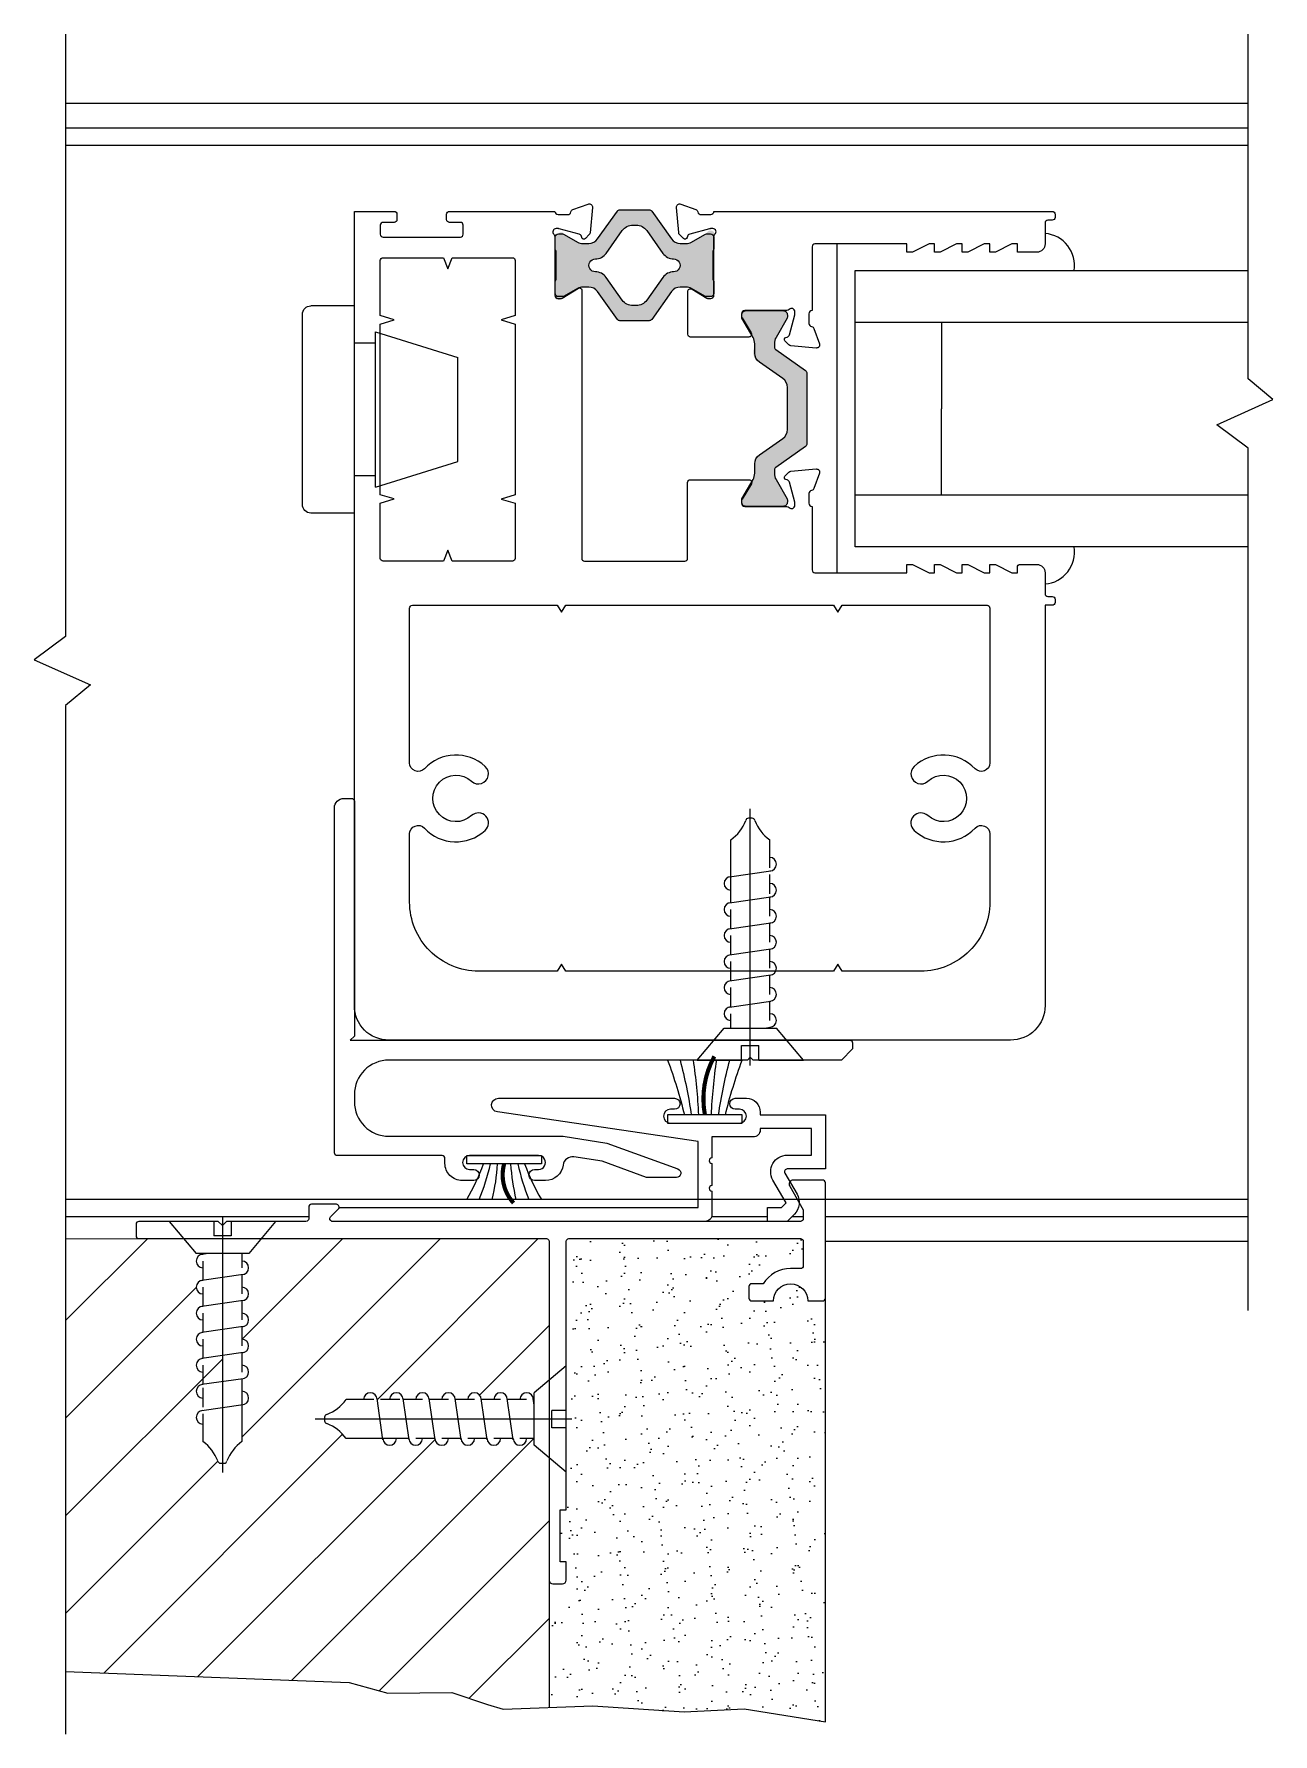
# Model space of a CAD drawing. Extents: x -7.7 to 55.8, y -21.7 to 30.1.
# Drawn here: x 11.79 to 16.27, y -21.59 to -15.44 of the extents above; entities that cross this region are included whole.
import ezdxf

# ---------------------------------------------------------------- set-up
doc = ezdxf.new("R2010")
doc.units = 0
doc.header["$LTSCALE"] = 0.25
doc.header["$MEASUREMENT"] = 0
doc.layers.get('0').update_dxf_attribs({"linetype": 'CONTINUOUS'})
for name, color, linetype in [('ALUM-RED', 1, 'CONTINUOUS'), ('FRAME', 1, 'CONTINUOUS'), ('GLASS-VINYL', 7, 'CONTINUOUS'), ('I-STRUT', 7, 'CONTINUOUS'), ('MISC', 7, 'CONTINUOUS'), ('SEAL', 7, 'CONTINUOUS'), ('SILL-PAN', 7, 'CONTINUOUS'), ('VENT', 5, 'CONTINUOUS')]:
    doc.layers.add(name, color=color, linetype=linetype)
doc.styles.get("Standard").update_dxf_attribs({"font": 'simplex.shx'})

# ---------------------------------------------------------------- blocks, each defined once
blk = doc.blocks.new('A$C1D443341')
for p, q in [((0.188, 0.75), (0.031, 0.75)), ((0.188, 0.75), (0.188, 0)), ((0, 0.719), (0, 0.031)), ((0.264, 0.656), (0.562, 0.563)), ((0.264, 0.656), (0.264, 0.094)), ((0.264, 0.615), (0.188, 0.615)), ((0.562, 0.563), (0.562, 0.187)), ((0.264, 0.094), (0.562, 0.187)), ((0.264, 0.135), (0.188, 0.135)), ((0.188, 0), (0.031, 0))]:
    blk.add_line(p, q)
for centre, start, end in [((0.031, 0.719), 90, 180), ((0.031, 0.031), 180, 270)]:
    blk.add_arc(centre, 0.031, start, end)
blk = doc.blocks.new('25065-14.6mmX10.2mm-I-STRUT')
at = {"layer": 'I-STRUT'}
h = blk.add_hatch(color=256, dxfattribs=at)
h.dxf.hatch_style = 1
h.paths.add_polyline_path([(-0.2213, 0.1958, 0.242889), (-0.2309, 0.2008), (-0.2835, 0.2008), (-0.336, 0.2008, 0.242889), (-0.3456, 0.1958), (-0.417, 0.0953, -0.242889), (-0.4491, 0.0787), (-0.4802, 0.0787), (-0.5378, 0.112, 0.131652), (-0.5437, 0.1136, 1.253406), (-0.5709, 0.1018), (-0.5709, 0.0591), (-0.5708, 0.0584, 0.217301), (-0.5669, 0.0512), (-0.5669, -0.0512), (-0.5709, -0.1018, 0.414214), (-0.5591, -0.1136, 0.629762), (-0.5378, -0.112), (-0.4802, -0.0787), (-0.4491, -0.0787, -0.242889), (-0.417, -0.0953), (-0.3456, -0.1958, 0.242889), (-0.336, -0.2008), (-0.2835, -0.2008), (-0.2309, -0.2008, 0.242889), (-0.2213, -0.1958), (-0.1499, -0.0953, -0.242889), (-0.1178, -0.0787), (-0.0867, -0.0787), (-0.0291, -0.112, 0.131652), (-0.0232, -0.1136, 1.253406), (0.0039, -0.1018), (0.0039, -0.0591), (0.0039, -0.0584, 0.217301), (0, -0.0512), (0, 0.0512), (0.0039, 0.1018, 0.414214), (-0.0079, 0.1136, 0.629762), (-0.0291, 0.112), (-0.0867, 0.0787), (-0.1178, 0.0787, -0.242889), (-0.1499, 0.0953)])
h.paths.add_polyline_path([(-0.2392, 0.1261), (-0.1807, 0.0438, 0.244669), (-0.1419, 0.0239, -1.006741), (-0.1419, -0.0234, 0.244669), (-0.1807, -0.0432), (-0.2392, -0.1255, -0.242889), (-0.2777, -0.1454), (-0.2835, -0.1454), (-0.2892, -0.1454, -0.242889), (-0.3277, -0.1255), (-0.3862, -0.0432, 0.244669), (-0.425, -0.0234, -1.006741), (-0.425, 0.0239, 0.244669), (-0.3862, 0.0438), (-0.3277, 0.1261, -0.242889), (-0.2892, 0.1459), (-0.2835, 0.1459), (-0.2777, 0.1459, -0.242889)], flags=16)
for points in [[(-0.5709, -0.0591), (-0.5709, -0.1018, 0.414214), (-0.5591, -0.1136), (-0.5437, -0.1136, 0.131652), (-0.5378, -0.112), (-0.4893, -0.084, -0.131652), (-0.4697, -0.0787), (-0.4491, -0.0787, -0.242889), (-0.417, -0.0953), (-0.3456, -0.1958, 0.242889), (-0.336, -0.2008), (-0.2835, -0.2008), (-0.2309, -0.2008, 0.242889), (-0.2213, -0.1958), (-0.1499, -0.0953, -0.242889), (-0.1178, -0.0787), (-0.0973, -0.0787, -0.131652), (-0.0776, -0.084), (-0.0291, -0.112, 0.131652), (-0.0232, -0.1136), (-0.0079, -0.1136, 0.414214), (0.0039, -0.1018), (0.0039, -0.0591, 0.236068), (0, -0.0512), (0, 0.0512, 0.236068), (0.0039, 0.0591), (0.0039, 0.1018, 0.414214), (-0.0079, 0.1136), (-0.0232, 0.1136, 0.131652), (-0.0291, 0.112), (-0.0776, 0.084, -0.131652), (-0.0973, 0.0787), (-0.1178, 0.0787, -0.242889), (-0.1499, 0.0953), (-0.2213, 0.1958, 0.242889), (-0.2309, 0.2008), (-0.2835, 0.2008), (-0.336, 0.2008, 0.242889), (-0.3456, 0.1958), (-0.417, 0.0953, -0.242889), (-0.4491, 0.0787), (-0.4697, 0.0787, -0.131652), (-0.4893, 0.084), (-0.5378, 0.112, 0.131652), (-0.5437, 0.1136), (-0.5591, 0.1136, 0.414214), (-0.5709, 0.1018), (-0.5709, 0.0591, 0.236068), (-0.5669, 0.0512), (-0.5669, -0.0512, 0.236068)], [(-0.425, -0.0234, -0.244669), (-0.3862, -0.0432), (-0.3277, -0.1255, 0.242889), (-0.2892, -0.1454), (-0.2835, -0.1454), (-0.2777, -0.1454, 0.242889), (-0.2392, -0.1255), (-0.1807, -0.0432, -0.244669), (-0.1419, -0.0234, 1.006741), (-0.1419, 0.0239, -0.244669), (-0.1807, 0.0438), (-0.2392, 0.1261, 0.242889), (-0.2777, 0.1459), (-0.2835, 0.1459), (-0.2892, 0.1459, 0.242889), (-0.3277, 0.1261), (-0.3862, 0.0438, -0.244669), (-0.425, 0.0239, 1.006741)]]:
    blk.add_lwpolyline(points, format="xyb", close=True, dxfattribs=at)
blk = doc.blocks.new('25064-18mmX6mm-I-STRUT')
at = {"layer": 'I-STRUT'}
h = blk.add_hatch(color=256, dxfattribs=at)
h.dxf.hatch_style = 1
h.paths.add_polyline_path([(-0.2205, 0.3535, 0.414214), (-0.2362, 0.3377, 0.469068), (-0.2352, 0.3257), (-0.189, 0.2457), (-0.189, 0.1993, 0.244698), (-0.1722, 0.167), (-0.0877, 0.1078, -0.244698), (-0.0709, 0.0756), (-0.0709, -0.0773, -0.244698), (-0.0877, -0.1095), (-0.1722, -0.1687, 0.384668), (-0.1922, -0.2176, -0.227519), (-0.1953, -0.2583), (-0.2352, -0.3274, 0.131652), (-0.2362, -0.3313, 0.640011), (-0.2205, -0.3552), (-0.0866, -0.3552, 0.414214), (-0.0709, -0.3394, 0.469068), (-0.0719, -0.3274), (-0.1181, -0.2474), (-0.1181, -0.2174), (-0.005, -0.1382, 0.244698), (0, -0.1285), (0, -0.1268), (0, 0.1268, 0.244698), (-0.005, 0.1365), (-0.1181, 0.2157), (-0.1181, 0.2457), (-0.0719, 0.3257, 0.131652), (-0.0709, 0.3296, 0.640011), (-0.0866, 0.3535)])
blk.add_lwpolyline([(0, -0.1299), (0, -0.1268), (0, 0.1268, 0.244698), (-0.005, 0.1365), (-0.1131, 0.2122, -0.244698), (-0.1181, 0.2218), (-0.1181, 0.233, -0.131652), (-0.1118, 0.2566), (-0.0719, 0.3257, 0.131652), (-0.0709, 0.3296), (-0.0709, 0.3377, 0.414214), (-0.0866, 0.3535), (-0.2205, 0.3535, 0.414214), (-0.2362, 0.3377), (-0.2362, 0.3296, 0.131652), (-0.2352, 0.3257), (-0.1953, 0.2566, -0.131652), (-0.189, 0.233), (-0.189, 0.1993, 0.244698), (-0.1722, 0.167), (-0.0877, 0.1078, -0.244698), (-0.0709, 0.0756), (-0.0709, -0.0773, -0.244698), (-0.0877, -0.1095), (-0.1722, -0.1687, 0.244698), (-0.189, -0.201), (-0.189, -0.2347, -0.131652), (-0.1953, -0.2583), (-0.2352, -0.3274, 0.131652), (-0.2362, -0.3313), (-0.2362, -0.3394, 0.414214), (-0.2205, -0.3552), (-0.0866, -0.3552, 0.414214), (-0.0709, -0.3394), (-0.0709, -0.3313, 0.131652), (-0.0719, -0.3274), (-0.1118, -0.2583, -0.131652), (-0.1181, -0.2347), (-0.1181, -0.2235, -0.244698), (-0.1131, -0.2139), (-0.005, -0.1382, 0.244698), (0, -0.1285)], format="xyb", dxfattribs=at)
blk = doc.blocks.new('3727-2-THERMAL-SLIDING-INTERLOCKER')
at = {"layer": 'VENT'}
blk.add_lwpolyline([(1.1809, -0.5704), (1.2355, -0.5505, 0.263725), (1.2429, -0.5418, -0.359508), (1.2543, -0.5324), (1.2892, -0.5324, -0.414214), (1.3008, -0.544), (2.5254, -0.544, 0.414214), (2.5354, -0.534), (2.5354, -0.522, 0.414214), (2.5254, -0.512), (2.5094, -0.512, -0.414214), (2.4994, -0.502), (2.4994, -0.426, 0.414214), (2.4694, -0.396), (2.3994, -0.396), (2.3994, -0.426), (2.3794, -0.426), (2.3194, -0.396), (2.2994, -0.396), (2.2994, -0.426), (2.2794, -0.426), (2.2194, -0.396), (2.1994, -0.396), (2.1994, -0.426), (2.1794, -0.426), (2.1194, -0.396), (2.0994, -0.396), (2.0994, -0.426), (2.0794, -0.426), (2.0194, -0.396), (1.9994, -0.396), (1.9994, -0.426), (1.6664, -0.426, -0.414214), (1.6564, -0.416), (1.6564, -0.1849, -0.414214), (1.6448, -0.1732), (1.6448, -0.1384, -0.359508), (1.6542, -0.127, 0.263725), (1.6629, -0.1195), (1.6828, -0.065), (1.6828, -0.0649, 0.548619), (1.6709, -0.0493), (1.5793, -0.0574, 0.176327), (1.5721, -0.0607), (1.558, -0.0748, 0.57735), (1.5615, -0.0878), (1.5658, -0.0889, -0.267949), (1.5741, -0.0972), (1.5934, -0.1694, -0.065543), (1.5938, -0.1724), (1.5938, -0.181, -0.6885), (1.5735, -0.1887, 0.213422), (1.5649, -0.1849), (1.4124, -0.1849, -0.414214), (1.4008, -0.1732), (1.4008, -0.1647, -0.137872), (1.4025, -0.1586), (1.4357, -0.1042, 0.585524), (1.4272, -0.089), (1.2164, -0.089, 0.414214), (1.2064, -0.099), (1.2064, -0.254, 0.585524), (1.2216, -0.2626), (1.2746, -0.2303, -0.137872), (1.2806, -0.2286), (1.2892, -0.2286, -0.414214), (1.3008, -0.2402), (1.3008, -0.4524, 0.213422), (1.3047, -0.4611, -0.6885), (1.2969, -0.4814), (1.2883, -0.4814, -0.065543), (1.2853, -0.481), (1.2131, -0.4616, -0.267949), (1.2049, -0.4534), (1.2037, -0.449, 0.57735), (1.1907, -0.4456), (1.1767, -0.4597, 0.176327), (1.1733, -0.4669), (1.1653, -0.5585, 0.548619), (1.1808, -0.5704)], format="xyb", close=True, dxfattribs=at)
blk = doc.blocks.new('A$C078B526A')
for p, q in [((0.1924, 0.9287), (0.1924, 0)), ((0, 0.9089), (0.0973, 0.793)), ((0.1611, 0.9089), (0, 0.9089)), ((0.1611, 0.9089), (0.1611, 0.8568)), ((0.2237, 0.9089), (0.2237, 0.8568)), ((0.3848, 0.9089), (0.2237, 0.9089)), ((0.3848, 0.9089), (0.2875, 0.793)), ((0.2237, 0.8568), (0.1611, 0.8568)), ((0.2875, 0.793), (0.0973, 0.793))]:
    blk.add_line(p, q)
at = {"linetype": 'Continuous'}
for p, q in [((0.142, 0.793), (0.1176, 0.7896)), ((0.1218, 0.793), (0.1218, 0.7899)), ((0.1218, 0.7655), (0.1218, 0.6957)), ((0.263, 0.793), (0.263, 0.7411)), ((0.2672, 0.717), (0.1176, 0.6953)), ((0.263, 0.7162), (0.263, 0.6468)), ((0.2672, 0.6227), (0.1176, 0.601)), ((0.1218, 0.6712), (0.1218, 0.6014)), ((0.263, 0.622), (0.263, 0.5525)), ((0.1218, 0.5769), (0.1218, 0.5071)), ((0.2672, 0.5284), (0.1176, 0.5067)), ((0.263, 0.5277), (0.263, 0.4582)), ((0.2672, 0.4342), (0.1176, 0.4125)), ((0.1218, 0.4827), (0.1218, 0.4128)), ((0.263, 0.4334), (0.263, 0.3639)), ((0.1218, 0.3884), (0.1218, 0.3186)), ((0.2672, 0.3399), (0.1176, 0.3182)), ((0.263, 0.3391), (0.263, 0.237)), ((0.1218, 0.3071), (0.1218, 0.237)), ((0.2672, 0.2456), (0.1176, 0.2239)), ((0.1218, 0.2128), (0.1218, 0.112)), ((0.263, 0.2448), (0.263, 0.112)), ((0.1856, 0.0339), (0.1992, 0.0339))]:
    blk.add_line(p, q, dxfattribs=at)
for centre, radius, start, end in [((0.1218, 0.7655), 0.0244, 90, 270), ((0.1218, 0.7655), 0.0244, 90, 270), ((0.263, 0.7411), 0.0244, 270, 90), ((0.1218, 0.6712), 0.0244, 90, 270), ((0.1218, 0.6712), 0.0244, 90, 270), ((0.263, 0.6468), 0.0244, 270, 90), ((0.1218, 0.5769), 0.0244, 90, 270), ((0.263, 0.5525), 0.0244, 270, 90), ((0.1218, 0.4827), 0.0244, 90, 270), ((0.1218, 0.4827), 0.0244, 90, 270), ((0.263, 0.4582), 0.0244, 270, 90), ((0.1218, 0.3884), 0.0244, 90, 270), ((0.263, 0.3639), 0.0244, 270, 90), ((0.1218, 0.2941), 0.0244, 90, 270), ((0.263, 0.2697), 0.0244, 270, 90), ((0.1218, 0.1998), 0.0244, 90, 270), ((0.0337, -0.0118), 0.152, 20.70508, 54.56379), ((0.3511, -0.0118), 0.152, 125.43621, 159.29492), ((0.1856, 0.0439), 0.00998, 191.76514, 270), ((0.1992, 0.0439), 0.00998, 270, 348.23486)]:
    blk.add_arc(centre, radius, start, end, dxfattribs=at)
blk = doc.blocks.new('A$C3DB10A03')
for p, q in [((0.9089, 0.3848), (0.793, 0.2875)), ((0.9089, 0.2237), (0.9089, 0.3848)), ((0.793, 0.0973), (0.793, 0.2875)), ((0.9287, 0.1924), (0, 0.1924)), ((0.8568, 0.1611), (0.8568, 0.2237)), ((0.9089, 0.2237), (0.8568, 0.2237)), ((0.9089, 0.1611), (0.8568, 0.1611)), ((0.9089, 0), (0.9089, 0.1611)), ((0.9089, 0), (0.793, 0.0973))]:
    blk.add_line(p, q)
at = {"linetype": 'Continuous'}
for p, q in [((0.2128, 0.263), (0.112, 0.263)), ((0.2456, 0.1176), (0.2239, 0.2672)), ((0.3071, 0.263), (0.237, 0.263)), ((0.3399, 0.1176), (0.3182, 0.2672)), ((0.3884, 0.263), (0.3186, 0.263)), ((0.4342, 0.1176), (0.4125, 0.2672)), ((0.4827, 0.263), (0.4128, 0.263)), ((0.5284, 0.1176), (0.5067, 0.2672)), ((0.5769, 0.263), (0.5071, 0.263)), ((0.6227, 0.1176), (0.601, 0.2672)), ((0.6712, 0.263), (0.6014, 0.263)), ((0.717, 0.1176), (0.6953, 0.2672)), ((0.7655, 0.263), (0.6957, 0.263)), ((0.793, 0.2428), (0.7896, 0.2672)), ((0.793, 0.263), (0.7899, 0.263)), ((0.0339, 0.1992), (0.0339, 0.1856)), ((0.2448, 0.1218), (0.112, 0.1218)), ((0.3391, 0.1218), (0.237, 0.1218)), ((0.4334, 0.1218), (0.3639, 0.1218)), ((0.5277, 0.1218), (0.4582, 0.1218)), ((0.622, 0.1218), (0.5525, 0.1218)), ((0.7162, 0.1218), (0.6468, 0.1218)), ((0.793, 0.1218), (0.7411, 0.1218))]:
    blk.add_line(p, q, dxfattribs=at)
for centre, radius, start, end in [((-0.0118, 0.3511), 0.152, 290.70508, 324.56379), ((0.1998, 0.263), 0.0244, 0, 180), ((0.2941, 0.263), 0.0244, 0, 180), ((0.3884, 0.263), 0.0244, 0, 180), ((0.4827, 0.263), 0.0244, 0, 180), ((0.4827, 0.263), 0.0244, 0, 180), ((0.5769, 0.263), 0.0244, 0, 180), ((0.6712, 0.263), 0.0244, 0, 180), ((0.6712, 0.263), 0.0244, 0, 180), ((0.7655, 0.263), 0.0244, 0, 180), ((0.7655, 0.263), 0.0244, 0, 180), ((0.0439, 0.1992), 0.00998, 101.76514, 180), ((0.0439, 0.1856), 0.00998, 180, 258.23486), ((-0.0118, 0.0337), 0.152, 35.43621, 69.29492), ((0.2697, 0.1218), 0.0244, 180, 0), ((0.3639, 0.1218), 0.0244, 180, 0), ((0.4582, 0.1218), 0.0244, 180, 0), ((0.5525, 0.1218), 0.0244, 180, 0), ((0.6468, 0.1218), 0.0244, 180, 0), ((0.7411, 0.1218), 0.0244, 180, 0)]:
    blk.add_arc(centre, radius, start, end, dxfattribs=at)
blk = doc.blocks.new('A$C02B45EA9')
for p, q in [((0.1924, 0.9287), (0.1924, 0)), ((0, 0.9089), (0.0973, 0.793)), ((0.1611, 0.9089), (0, 0.9089)), ((0.1611, 0.9089), (0.1611, 0.8568)), ((0.2237, 0.9089), (0.2237, 0.8568)), ((0.3848, 0.9089), (0.2237, 0.9089)), ((0.3848, 0.9089), (0.2875, 0.793)), ((0.2237, 0.8568), (0.1611, 0.8568)), ((0.2875, 0.793), (0.0973, 0.793))]:
    blk.add_line(p, q)
at = {"linetype": 'Continuous'}
for p, q in [((0.142, 0.793), (0.1176, 0.7896)), ((0.1218, 0.793), (0.1218, 0.7899)), ((0.1218, 0.7655), (0.1218, 0.6957)), ((0.263, 0.793), (0.263, 0.7411)), ((0.2672, 0.717), (0.1176, 0.6953)), ((0.263, 0.7162), (0.263, 0.6468)), ((0.2672, 0.6227), (0.1176, 0.601)), ((0.1218, 0.6712), (0.1218, 0.6014)), ((0.263, 0.622), (0.263, 0.5525)), ((0.1218, 0.5769), (0.1218, 0.5071)), ((0.2672, 0.5284), (0.1176, 0.5067)), ((0.263, 0.5277), (0.263, 0.4582)), ((0.2672, 0.4342), (0.1176, 0.4125)), ((0.1218, 0.4827), (0.1218, 0.4128)), ((0.263, 0.4334), (0.263, 0.3639)), ((0.1218, 0.3884), (0.1218, 0.3186)), ((0.2672, 0.3399), (0.1176, 0.3182)), ((0.263, 0.3391), (0.263, 0.237)), ((0.1218, 0.3071), (0.1218, 0.237)), ((0.2672, 0.2456), (0.1176, 0.2239)), ((0.1218, 0.2128), (0.1218, 0.112)), ((0.263, 0.2448), (0.263, 0.112)), ((0.1856, 0.0339), (0.1992, 0.0339))]:
    blk.add_line(p, q, dxfattribs=at)
for centre, radius, start, end in [((0.1218, 0.7655), 0.0244, 90, 270), ((0.1218, 0.7655), 0.0244, 90, 270), ((0.263, 0.7411), 0.0244, 270, 90), ((0.1218, 0.6712), 0.0244, 90, 270), ((0.1218, 0.6712), 0.0244, 90, 270), ((0.263, 0.6468), 0.0244, 270, 90), ((0.1218, 0.5769), 0.0244, 90, 270), ((0.263, 0.5525), 0.0244, 270, 90), ((0.1218, 0.4827), 0.0244, 90, 270), ((0.1218, 0.4827), 0.0244, 90, 270), ((0.263, 0.4582), 0.0244, 270, 90), ((0.1218, 0.3884), 0.0244, 90, 270), ((0.263, 0.3639), 0.0244, 270, 90), ((0.1218, 0.2941), 0.0244, 90, 270), ((0.263, 0.2697), 0.0244, 270, 90), ((0.1218, 0.1998), 0.0244, 90, 270), ((0.0337, -0.0118), 0.152, 20.70508, 54.56379), ((0.3511, -0.0118), 0.152, 125.43621, 159.29492), ((0.1856, 0.0439), 0.00998, 191.76514, 270), ((0.1992, 0.0439), 0.00998, 270, 348.23486)]:
    blk.add_arc(centre, radius, start, end, dxfattribs=at)
blk = doc.blocks.new('A$C65D31368')
at = {"layer": 'MISC', "extrusion": (0, 0, -1), "xscale": 0.25, "yscale": 0.25, "zscale": -0.25}
blk.add_blockref('A$C02B45EA9', (-0.0962, 0), dxfattribs=at)
blk = doc.blocks.new('*U208')
for centre, radius, start, end in [((-0.3873, 1.7871), 1.763, 283.69011, 290.4335), ((-0.2499, 1.9234), 1.8948, 278.49437, 284.61604), ((-0.0485, 1.8591), 1.8372, 272.44857, 278.66335), ((-0.0485, -1.8591), 1.8372, 81.33665, 87.55143), ((-0.2499, -1.9234), 1.8948, 75.38396, 81.50563), ((-0.3873, -1.7871), 1.763, 69.5665, 76.30989)]:
    blk.add_arc(centre, radius, start, end)
at = {"layer": 'SEAL'}
blk.add_lwpolyline([(0, -0.135), (0, 0.135), (0.03, 0.135), (0.03, -0.135)], close=True, dxfattribs=at)
at = {"layer": 'SEAL', "const_width": 0.015}
blk.add_lwpolyline([(0.03, 0, 0.174097), (0.2414, 0.0342)], format="xyb", dxfattribs=at)
at = {"flags": 9}
for tag, p in [('MANUFACTURER_PART_#', (0, -0.1988)), ('FLEETWOOD_PART_#', (-0.0006, -0.2487))]:
    blk.add_attdef(tag, p, '', height=0.0312, dxfattribs=at)
blk = doc.blocks.new('*U209')
for centre, radius, start, end in [((-0.2595, 0.8517), 0.8297, 290.41853, 300.24985), ((-0.1579, 0.8693), 0.8411, 282.90985, 292.09918), ((-0.0215, 0.8047), 0.7829, 273.77264, 283.29478), ((-0.0215, -0.8047), 0.7829, 76.70522, 86.22736), ((-0.1579, -0.8693), 0.8411, 67.90082, 77.09015), ((-0.2595, -0.8517), 0.8297, 59.75015, 69.58147)]:
    blk.add_arc(centre, radius, start, end)
at = {"layer": 'SEAL'}
blk.add_lwpolyline([(0, -0.135), (0, 0.135), (0.03, 0.135), (0.03, -0.135)], close=True, dxfattribs=at)
at = {"layer": 'SEAL', "const_width": 0.015}
blk.add_lwpolyline([(0.03, 0, 0.255831), (0.1716, 0.0342)], format="xyb", dxfattribs=at)
at = {"flags": 9}
for tag, p in [('MANUFACTURER_PART_#', (0, -0.1988)), ('FLEETWOOD_PART_#', (-0.0006, -0.2487))]:
    blk.add_attdef(tag, p, '', height=0.0312, dxfattribs=at)

msp = doc.modelspace()

# ---------------------------------------------------------------- hatches: boundary and pattern name
h = msp.add_hatch(color=7)
h.dxf.hatch_style = 1
h.paths.add_polyline_path([(14.24343, -16.22704, 0.236068), (14.24736, -16.21916), (14.24736, -16.17645, 0.4142151), (14.23555, -16.16464), (14.22021, -16.16464, 0.1316525), (14.21431, -16.16622), (14.16583, -16.1942, -0.1316525), (14.14615, -16.19948), (14.1256, -16.19948, -0.2428891), (14.09351, -16.18291), (14.0221, -16.0824, 0.2428891), (14.01248, -16.07743), (13.95996, -16.07743), (13.90744, -16.07743, 0.2428891), (13.89782, -16.0824), (13.82641, -16.18291, -0.2428891), (13.79432, -16.19948), (13.77377, -16.19948, -0.1316525), (13.75409, -16.1942), (13.70561, -16.16622, 0.1316525), (13.69971, -16.16464), (13.68437, -16.16464, 0.4142136), (13.67256, -16.17645), (13.67256, -16.21913, 0.2368121), (13.6765, -16.22704), (13.6765, -16.3294, 0.236068), (13.67256, -16.33727), (13.67256, -16.37984, 0.4180241), (13.68437, -16.3918), (13.69971, -16.3918, 0.1316525), (13.70561, -16.39022), (13.75409, -16.36223, -0.1316525), (13.77377, -16.35696), (13.79432, -16.35696, -0.2428891), (13.82641, -16.37353), (13.89782, -16.47403, 0.2428891), (13.90744, -16.47901), (13.95996, -16.47901), (14.01248, -16.47901, 0.2428891), (14.0221, -16.47403), (14.09351, -16.37353, -0.2428891), (14.1256, -16.35696), (14.14615, -16.35696, -0.1316525), (14.16583, -16.36223), (14.21431, -16.39022, 0.1316525), (14.22021, -16.3918), (14.23555, -16.3918, 0.4142136), (14.24736, -16.37999), (14.24736, -16.33727, 0.2360683), (14.24343, -16.3294)])
h.paths.add_polyline_path([(14.10153, -16.30157, 0.2446686), (14.0627, -16.32145), (14.00424, -16.40374, -0.2428891), (13.96573, -16.42362), (13.95996, -16.42362), (13.95419, -16.42362, -0.2428891), (13.91568, -16.40374), (13.85722, -16.32145, 0.2446686), (13.81839, -16.30157, -1.0067414), (13.81839, -16.25433, 0.2446686), (13.85722, -16.23445), (13.91568, -16.15216, -0.2428891), (13.95419, -16.13228), (13.95996, -16.13228), (13.96573, -16.13228, -0.2428891), (14.00424, -16.15216), (14.0627, -16.23445, 0.2446686), (14.10153, -16.25433, -1.0067414)], flags=16)
h = msp.add_hatch(color=7)
h.dxf.hatch_style = 1
h.paths.add_polyline_path([(14.58416, -16.67072, 0.2446984), (14.57912, -16.66105), (14.47109, -16.5854, -0.2446984), (14.46605, -16.57573), (14.46605, -16.56455, -0.1316525), (14.47238, -16.54093), (14.51224, -16.47189, 0.1316525), (14.51329, -16.46795), (14.51329, -16.45983, 0.4142136), (14.49755, -16.44408), (14.36369, -16.44408, 0.4142136), (14.34794, -16.45983), (14.34794, -16.46795, 0.1316525), (14.34899, -16.47189), (14.38885, -16.54093, -0.1316525), (14.39518, -16.56455), (14.39518, -16.59827, 0.2446984), (14.41197, -16.63052), (14.49651, -16.68971, -0.2446984), (14.51329, -16.72196), (14.51329, -16.87486, -0.2446984), (14.49651, -16.90711), (14.41197, -16.9663, 0.2446984), (14.39518, -16.99855), (14.39518, -17.03227, -0.1316525), (14.38885, -17.05589), (14.34899, -17.12493, 0.1316525), (14.34794, -17.12887), (14.34794, -17.13699, 0.4142136), (14.36369, -17.15274), (14.49755, -17.15274, 0.4142136), (14.51329, -17.13699), (14.51329, -17.12887, 0.1316525), (14.51224, -17.12493), (14.47238, -17.05589, -0.1316525), (14.46605, -17.03227), (14.46605, -17.02109, -0.2446984), (14.47109, -17.01142), (14.57912, -16.93577, 0.2446984), (14.58416, -16.9261), (14.58416, -16.92439)])
h = msp.add_hatch()
h.set_pattern_fill('ANSI31', color=256, scale=2, style=0)
h.set_pattern_definition([(45, (-127.49731, -194.49796), (-0.1767767, 0.1767767), [])])
edge = h.paths.add_edge_path()
edge.add_line((13.48473, -21.50523), (13.65086, -21.49886))
edge.add_line((13.65086, -21.49886), (13.65086, -20.59469))
edge.add_line((13.65086, -20.59469), (13.59712, -20.5496))
edge.add_line((13.59712, -20.5496), (13.59712, -20.52505))
edge.add_line((13.59712, -20.52505), (13.56958, -20.52505))
edge.add_arc((13.54514, -20.52505), 0.02444, -170.015077, 0, ccw=False)
edge.add_line((13.52106, -20.52929), (13.52045, -20.52505))
edge.add_line((13.52045, -20.52505), (13.4753, -20.52505))
edge.add_arc((13.45086, -20.52505), 0.02444, -170.015077, 0, ccw=False)
edge.add_line((13.42678, -20.52929), (13.42617, -20.52505))
edge.add_line((13.42617, -20.52505), (13.38102, -20.52505))
edge.add_arc((13.35658, -20.52505), 0.02444, -170.015077, 0, ccw=False)
edge.add_line((13.33251, -20.52929), (13.33189, -20.52505))
edge.add_line((13.33189, -20.52505), (13.28674, -20.52505))
edge.add_arc((13.2623, -20.52505), 0.02444, -170.015077, 0, ccw=False)
edge.add_line((13.23823, -20.52929), (13.23761, -20.52505))
edge.add_line((13.23761, -20.52505), (13.19246, -20.52505))
edge.add_arc((13.16802, -20.52505), 0.02444, -180, 0, ccw=False)
edge.add_line((13.14358, -20.52505), (13.09818, -20.52505))
edge.add_arc((13.07374, -20.52505), 0.02444, -170.015077, 0, ccw=False)
edge.add_line((13.04967, -20.52929), (13.04905, -20.52505))
edge.add_line((13.04905, -20.52505), (13.04106, -20.52505))
edge.add_line((13.04106, -20.52505), (12.91606, -20.52505))
edge.add_arc((12.79223, -20.61317), 0.15198, 35.436208, 69.294922)
edge.add_arc((12.848, -20.46124), 0.00998, 180, 258.234857, ccw=False)
edge.add_line((12.83802, -20.46124), (12.83802, -20.44067))
edge.add_arc((12.79223, -20.29575), 0.15198, 287.535643, 324.563792)
edge.add_line((12.91606, -20.38386), (12.97946, -20.38386))
edge.add_arc((13.0039, -20.38386), 0.02444, 9.984923, 180, ccw=False)
edge.add_line((13.02798, -20.37963), (13.03882, -20.45446))
edge.add_line((13.03882, -20.45446), (13.22738, -20.45446))
edge.add_line((13.22738, -20.45446), (13.21715, -20.38386))
edge.add_line((13.21715, -20.38386), (13.2623, -20.38386))
edge.add_arc((13.28674, -20.38386), 0.02444, 9.984923, 180, ccw=False)
edge.add_line((13.31081, -20.37963), (13.31143, -20.38386))
edge.add_line((13.31143, -20.38386), (13.35658, -20.38386))
edge.add_arc((13.38102, -20.38386), 0.02444, 9.984923, 180, ccw=False)
edge.add_line((13.40509, -20.37963), (13.40571, -20.38386))
edge.add_line((13.40571, -20.38386), (13.45086, -20.38386))
edge.add_arc((13.4753, -20.38386), 0.02444, 9.984923, 180, ccw=False)
edge.add_line((13.49937, -20.37963), (13.49999, -20.38386))
edge.add_line((13.49999, -20.38386), (13.54514, -20.38386))
edge.add_arc((13.56958, -20.38386), 0.02444, 9.984923, 180, ccw=False)
edge.add_line((13.59365, -20.37963), (13.59425, -20.38386))
edge.add_line((13.59425, -20.38386), (13.59712, -20.38386))
edge.add_line((13.59712, -20.38386), (13.59712, -20.35932))
edge.add_line((13.59712, -20.35932), (13.65086, -20.31423))
edge.add_line((13.65086, -20.31423), (13.65086, -19.81128))
edge.add_arc((13.64086, -19.81128), 0.01, 0, 90.033398)
edge.add_line((13.64086, -19.80128), (12.60857, -19.80158))
edge.add_line((12.60857, -19.80158), (12.56359, -19.85519))
edge.add_line((12.56359, -19.85519), (12.53904, -19.85519))
edge.add_line((12.53904, -19.85519), (12.53904, -19.88273))
edge.add_arc((12.53904, -19.90718), 0.02444, -80.015077, 90, ccw=False)
edge.add_line((12.54328, -19.93125), (12.53904, -19.93186))
edge.add_line((12.53904, -19.93186), (12.53904, -19.97701))
edge.add_arc((12.53904, -20.00146), 0.02444, -80.015077, 90, ccw=False)
edge.add_line((12.54328, -20.02553), (12.53904, -20.02614))
edge.add_line((12.53904, -20.02614), (12.53904, -20.07129))
edge.add_arc((12.53904, -20.09573), 0.02444, -80.015077, 90, ccw=False)
edge.add_line((12.54328, -20.11981), (12.53904, -20.12042))
edge.add_line((12.53904, -20.12042), (12.53904, -20.16557))
edge.add_arc((12.53904, -20.19001), 0.02444, -80.015077, 90, ccw=False)
edge.add_line((12.54328, -20.21409), (12.53904, -20.2147))
edge.add_line((12.53904, -20.2147), (12.53904, -20.25985))
edge.add_arc((12.53904, -20.28429), 0.02444, -90, 90, ccw=False)
edge.add_line((12.53904, -20.30874), (12.53904, -20.35413))
edge.add_arc((12.53904, -20.37857), 0.02444, -80.015077, 90, ccw=False)
edge.add_line((12.54328, -20.40265), (12.53904, -20.40326))
edge.add_line((12.53904, -20.40326), (12.53904, -20.41125))
edge.add_line((12.53904, -20.41125), (12.53904, -20.53625))
edge.add_arc((12.62716, -20.66008), 0.15198, 125.436208, 159.294922)
edge.add_arc((12.47523, -20.60431), 0.00998, 270, 348.234857, ccw=False)
edge.add_line((12.47523, -20.61429), (12.45465, -20.61429))
edge.add_arc((12.30973, -20.66008), 0.15198, 17.535643, 54.563792)
edge.add_line((12.39785, -20.53625), (12.39785, -20.47285))
edge.add_arc((12.39785, -20.44841), 0.02444, 99.984923, 270, ccw=False)
edge.add_line((12.39362, -20.42434), (12.46845, -20.41349))
edge.add_line((12.46845, -20.41349), (12.46845, -20.22493))
edge.add_line((12.46845, -20.22493), (12.39785, -20.23516))
edge.add_line((12.39785, -20.23516), (12.39785, -20.19001))
edge.add_arc((12.39785, -20.16557), 0.02444, 99.984923, 270, ccw=False)
edge.add_line((12.39362, -20.1415), (12.39785, -20.14088))
edge.add_line((12.39785, -20.14088), (12.39785, -20.09573))
edge.add_arc((12.39785, -20.07129), 0.02444, 99.984923, 270, ccw=False)
edge.add_line((12.39362, -20.04722), (12.39785, -20.04661))
edge.add_line((12.39785, -20.04661), (12.39785, -20.00146))
edge.add_arc((12.39785, -19.97701), 0.02444, 99.984923, 270, ccw=False)
edge.add_line((12.39362, -19.95294), (12.39785, -19.95233))
edge.add_line((12.39785, -19.95233), (12.39785, -19.90718))
edge.add_arc((12.39785, -19.88273), 0.02444, 99.984923, 270, ccw=False)
edge.add_line((12.39362, -19.85866), (12.39785, -19.85806))
edge.add_line((12.39785, -19.85806), (12.39785, -19.85519))
edge.add_line((12.39785, -19.85519), (12.37331, -19.85519))
edge.add_line((12.37331, -19.85519), (12.32839, -19.80166))
edge.add_line((12.32839, -19.80166), (11.90076, -19.80179))
edge.add_line((11.90076, -19.80179), (11.90076, -21.36855))
edge.add_line((11.90076, -21.36855), (12.92757, -21.40792))
edge.add_line((12.92757, -21.40792), (13.06739, -21.44643))
edge.add_line((13.06739, -21.44643), (13.2984, -21.44405))
edge.add_line((13.2984, -21.44405), (13.42824, -21.4877))
edge.add_line((13.42824, -21.4877), (13.48473, -21.50523))
h = msp.add_hatch()
h.set_pattern_fill('AR-SAND', color=256, scale=0.0625, angle=90, style=0)
h.set_pattern_definition([(127.5, (-127.49731, -194.49796), (-0.120426486, -0.003937085), [0, -0.095, 0, -0.10625, 0, -0.1015625]), (97.5, (-127.49731, -194.49796), (-0.17638413, 0.11061104), [0, -0.05125, 0, -0.085625, 0, -0.0328125]), (57.5, (-127.49731, -194.57483), (-0.00035369, 0.194633866), [0, -0.03125, 0, -0.1125, 0, -0.146875]), (47.5, (-127.49731, -194.57483), (-0.05485472, 0.18788291), [0, -0.015625, 0, -0.07375, 0, -0.084375])])
edge = h.paths.add_edge_path()
edge.add_line((13.65086, -21.49886), (13.8094, -21.49279))
edge.add_line((13.8094, -21.49279), (14.13924, -21.5141))
edge.add_line((14.13924, -21.5141), (14.35652, -21.50357))
edge.add_line((14.35652, -21.50357), (14.65076, -21.55081))
edge.add_line((14.65076, -21.55081), (14.65076, -20.0168))
edge.add_arc((14.64076, -20.0168), 0.01, -90, 0, ccw=False)
edge.add_line((14.64076, -20.0268), (14.58676, -20.0268))
edge.add_arc((14.52476, -20.0268), 0.062, 0, 180)
edge.add_line((14.46276, -20.0268), (14.38386, -20.0268))
edge.add_arc((14.38386, -20.0168), 0.01, 180, 270, ccw=False)
edge.add_line((14.37386, -20.0168), (14.37386, -19.9748))
edge.add_arc((14.38386, -19.9748), 0.01, 90, 180, ccw=False)
edge.add_line((14.38386, -19.9648), (14.42554, -19.9648))
edge.add_arc((14.52476, -20.0268), 0.117, 90, 148.00032, ccw=False)
edge.add_line((14.52476, -19.9098), (14.56077, -19.9098))
edge.add_arc((14.56077, -19.8998), 0.01, 270, 360)
edge.add_line((14.57077, -19.8998), (14.57077, -19.81128))
edge.add_arc((14.56077, -19.81128), 0.01, 0, 90)
edge.add_line((14.56077, -19.80128), (13.72285, -19.80128))
edge.add_arc((13.72285, -19.81128), 0.01, 90, 180)
edge.add_line((13.71286, -19.81128), (13.71286, -20.26221))
edge.add_line((13.71286, -20.26221), (13.71302, -20.26207))
edge.add_line((13.71302, -20.26207), (13.71302, -20.42317))
edge.add_line((13.71302, -20.42317), (13.71299, -20.48575))
edge.add_line((13.71299, -20.48575), (13.71302, -20.48575))
edge.add_line((13.71302, -20.48575), (13.71302, -20.64685))
edge.add_line((13.71302, -20.64685), (13.71286, -20.78318))
edge.add_line((13.71286, -20.78318), (13.69086, -20.78318))
edge.add_line((13.69086, -20.78318), (13.69086, -20.97117))
edge.add_line((13.69086, -20.97117), (13.71286, -20.97117))
edge.add_line((13.71286, -20.97117), (13.71286, -21.03783))
edge.add_arc((13.69952, -21.03783), 0.01333, -90, 0, ccw=False)
edge.add_line((13.69952, -21.05116), (13.65086, -21.05116))
edge.add_line((13.65086, -21.05116), (13.65086, -21.49886))

# ---------------------------------------------------------------- linework, layer by layer
at = {"color": 7}
for p, q in [((16.18125, -16.48502), (14.75848, -16.48502)), ((15.07098, -16.48502), (15.07098, -16.79752)), ((15.07098, -17.11002), (15.07098, -16.79752)), ((16.18125, -17.11002), (14.75848, -17.11002))]:
    msp.add_line(p, q, dxfattribs=at)
for p, q in [((11.90076, -19.80179), (13.64086, -19.80128)), ((13.65086, -19.81128), (13.65086, -21.49886)), ((14.65076, -21.55081), (14.65076, -19.80179))]:
    msp.add_line(p, q)
msp.add_lwpolyline([(16.18125, -17.29752), (14.75848, -17.29752), (14.75848, -16.79752), (14.75848, -16.29752), (16.18125, -16.29752)], dxfattribs=at)
at = {"color": 1}
msp.add_lwpolyline([(12.93098, -19.08304), (14.73898, -19.08304, -0.4142136), (14.74898, -19.09304), (14.74898, -19.11504), (14.70898, -19.15504), (14.38898, -19.15504), (14.37898, -19.14504), (14.36898, -19.15504), (13.07098, -19.15504, 0.4142136), (12.94598, -19.28004), (12.94598, -19.30604, 0.4142136), (13.07098, -19.43104), (13.70198, -19.43104), (13.85995, -19.45543), (14.11706, -19.549, -0.8390996), (14.11159, -19.58004), (14.00351, -19.58004), (13.84298, -19.52161), (13.74054, -19.50559, 0.4243533), (13.70154, -19.53509, -0.3805082), (13.63813, -19.59104), (13.59798, -19.59104, -0.9999936), (13.59798, -19.55104), (13.61298, -19.55104, 1.0000034), (13.61298, -19.50104), (13.36298, -19.50104, 0.9999959), (13.36298, -19.55104), (13.37798, -19.55104, -1), (13.37798, -19.59104), (13.33598, -19.59104, -0.4142136), (13.27398, -19.52904), (13.27398, -19.51104, 0.4142136), (13.26398, -19.50104), (12.88398, -19.50104, -0.4142136), (12.87398, -19.49104), (12.87398, -18.24204, -0.4142136), (12.90798, -18.20804), (12.93598, -18.20804, -0.4142136), (12.94598, -18.21804), (12.94598, -18.48182), (12.94598, -19.06804)], format="xyb", close=True, dxfattribs=at)
msp.add_lwpolyline([(11.90076, -21.36855), (12.92757, -21.40792), (13.06739, -21.44643), (13.2984, -21.44405), (13.42824, -21.4877), (13.48473, -21.50523), (13.8094, -21.49279), (14.13924, -21.5141), (14.35652, -21.50357), (14.65076, -21.55081)])
for centre, start, end in [((15.43662, -16.27888), 350.758958, 85.377335), ((15.43662, -17.31616), 274.622665, 9.241042)]:
    msp.add_arc(centre, 0.11608, start, end)
at = {"layer": 'ALUM-RED'}
msp.add_lwpolyline([(14.57077, -19.81128), (14.57077, -19.8998, -0.4142136), (14.56077, -19.9098), (14.52476, -19.9098, 0.2586191), (14.42554, -19.9648), (14.38386, -19.9648, 0.4142136), (14.37386, -19.9748), (14.37386, -20.0168, 0.4142136), (14.38386, -20.0268), (14.46276, -20.0268, -1), (14.58676, -20.0268), (14.64076, -20.0268, 0.4142136), (14.65076, -20.0168), (14.65076, -19.5993, 0.414214), (14.64076, -19.5893), (14.53477, -19.5893, 0.57735), (14.52178, -19.6118), (14.57077, -19.69665), (14.57077, -19.72929, -0.4142136), (14.56077, -19.73929), (12.86708, -19.73929, -0.6681786), (12.86001, -19.72222), (12.88787, -19.69436, 0.6681786), (12.8808, -19.67729), (12.79095, -19.67729, 0.4142136), (12.78095, -19.68729), (12.78095, -19.72929, -0.4142136), (12.77095, -19.73929), (12.48345, -19.73929), (12.46845, -19.75429), (12.45345, -19.73929), (12.16595, -19.73929, 0.4142136), (12.15595, -19.74929), (12.15595, -19.79128, 0.4142136), (12.16595, -19.80128), (13.64086, -19.80128, -0.4142136), (13.65086, -19.81128), (13.65086, -21.03783, 0.4142136), (13.66419, -21.05116), (13.69952, -21.05116, 0.4142136), (13.71286, -21.03783), (13.71286, -20.97117), (13.69086, -20.97117), (13.69086, -20.78318), (13.71286, -20.78318), (13.71286, -19.81128, -0.4142136), (13.72285, -19.80128), (14.56077, -19.80128, -0.4142136)], format="xyb", close=True, dxfattribs=at)
at = {"layer": 'FRAME'}
for p, q in [((11.90076, -15.84356), (16.18125, -15.84356)), ((16.18125, -19.65956), (11.90076, -19.65956))]:
    msp.add_line(p, q, dxfattribs=at)
at = {"layer": 'FRAME', "lineweight": 25}
msp.add_lwpolyline([(14.5129, -19.49929), (14.60076, -19.49929), (14.60076, -19.40329), (14.41476, -19.40329), (14.41476, -19.40829, -0.4142136), (14.38976, -19.43329), (14.24009, -19.43329), (14.24009, -19.50929, 1), (14.24009, -19.52929), (14.24009, -19.60929, 1), (14.24009, -19.62929), (14.24009, -19.71429, -0.4142136), (14.21509, -19.73929), (12.86709, -19.73929, -0.6681786), (12.86002, -19.72222), (12.89295, -19.68929), (14.19009, -19.68929), (14.19009, -19.45029), (13.46367, -19.34302, -0.9292573), (13.46732, -19.29329), (14.10476, -19.29329, -1), (14.10476, -19.33329), (14.08976, -19.33329, 1), (14.08976, -19.38329), (14.33976, -19.38329, 1), (14.33976, -19.33329), (14.32476, -19.33329, -1), (14.32476, -19.29329), (14.36476, -19.29329, -0.4142136), (14.41476, -19.34329), (14.41476, -19.35329), (14.65076, -19.35329), (14.65076, -19.54929), (14.5129, -19.54929, 0.5773503), (14.50424, -19.56429), (14.54819, -19.64042, -0.3394543), (14.53866, -19.71284), (14.51221, -19.73929), (14.44121, -19.73929), (14.44121, -19.68929), (14.4915, -19.68929), (14.50873, -19.67206), (14.46094, -19.58929, -0.5773503)], format="xyb", close=True, dxfattribs=at)
at = {"layer": 'GLASS-VINYL', "color": 7}
msp.add_line((14.69348, -17.39252), (14.69348, -16.20252), dxfattribs=at)
at = {"layer": 'GLASS-VINYL'}
for points in [[(11.90076, -15.44106), (11.90076, -17.62157), (11.78653, -17.70583), (11.99041, -17.79729), (11.90076, -17.87157), (11.90076, -21.59453)], [(16.18125, -20.06206), (16.18125, -16.93985), (16.06702, -16.85559), (16.27089, -16.76413), (16.18125, -16.68985), (16.18125, -15.44106)]]:
    msp.add_lwpolyline(points, dxfattribs=at)
at = {"layer": 'SILL-PAN'}
for p, q in [((11.90076, -15.69106), (16.18125, -15.69106)), ((11.90076, -15.78106), (16.18125, -15.78106)), ((12.78095, -19.72206), (11.90076, -19.72206)), ((12.86017, -19.72206), (12.86017, -19.72206)), ((14.44121, -19.72206), (14.23885, -19.72206)), ((14.57077, -19.72206), (14.52944, -19.72206)), ((16.18125, -19.72206), (14.65076, -19.72206)), ((16.18125, -19.81206), (14.65076, -19.81206))]:
    msp.add_line(p, q, dxfattribs=at)
at = {"layer": 'VENT'}
for points in [[(15.44598, -17.46704, 0.4142136), (15.45598, -17.47704), (15.47198, -17.47704, -0.4142136), (15.48198, -17.48704), (15.48198, -17.49904, -0.4142136), (15.47198, -17.50904), (15.44598, -17.50904), (15.44598, -18.95804, -0.4142136), (15.32098, -19.08304), (13.07098, -19.08304, -0.4142136), (12.94598, -18.95804), (12.94598, -16.08304), (13.08998, -16.08304, -0.4142136), (13.09998, -16.09304), (13.09998, -16.11304, -0.4142136), (13.08998, -16.12304), (13.04998, -16.12304, 0.4142136), (13.03998, -16.13304), (13.03998, -16.16604, 0.4142136), (13.04998, -16.17604), (13.32998, -16.17604, 0.4142136), (13.33998, -16.16604), (13.33998, -16.13304, 0.4142136), (13.32998, -16.12304), (13.28998, -16.12304, -0.4142136), (13.27998, -16.11304), (13.27998, -16.09304, -0.4142136), (13.28998, -16.08304), (13.67198, -16.08304, 0.4142136), (13.6836, -16.09466), (13.71846, -16.09466, 0.3595082), (13.72987, -16.08524, -0.2637247), (13.73731, -16.07652), (13.79189, -16.05663), (13.79195, -16.05663, -0.5486188), (13.8075, -16.06856), (13.79948, -16.16018, -0.176327), (13.79613, -16.16739), (13.78204, -16.18148, -0.5773503), (13.76908, -16.178), (13.7679, -16.17361, 0.2679492), (13.75968, -16.1654), (13.68749, -16.14605, 0.0655435), (13.68449, -16.14566), (13.67585, -16.14566, 0.6885003), (13.66811, -16.16594, -0.2134218), (13.67198, -16.1746), (13.67198, -16.38685, 0.4142136), (13.6836, -16.39847), (13.69217, -16.39847, 0.1378721), (13.69822, -16.39676), (13.75703, -16.36087, -0.5855241), (13.76881, -16.36748), (13.76881, -17.33904, 0.4142136), (13.77881, -17.34904), (14.14198, -17.34904, 0.4142136), (14.15198, -17.33904), (14.15198, -17.06424, -0.4142136), (14.16198, -17.05424), (14.37431, -17.05424, -0.5855241), (14.38285, -17.06945), (14.34906, -17.1248, 0.1378721), (14.34736, -17.13085), (14.34736, -17.13942, 0.4142136), (14.35898, -17.15104), (14.51142, -17.15104, -0.2134218), (14.52008, -17.15491, 0.6885003), (14.54036, -17.14717), (14.54036, -17.13853, 0.0655435), (14.53996, -17.13553), (14.52062, -17.06334, 0.2679492), (14.5124, -17.05512), (14.50802, -17.05394, -0.5773503), (14.50454, -17.04098), (14.51863, -17.02689, -0.176327), (14.52584, -17.02354), (14.61746, -17.01552, -0.5486188), (14.62939, -17.03107), (14.62939, -17.03113), (14.6095, -17.08571, -0.2637247), (14.60078, -17.09315, 0.3595082), (14.59136, -17.10456), (14.59136, -17.13942, 0.4142136), (14.60298, -17.15104), (14.60298, -17.38104, 0.4142136), (14.61298, -17.39104), (14.94598, -17.39104), (14.94598, -17.36104), (14.96598, -17.36104), (15.02598, -17.39104), (15.04598, -17.39104), (15.04598, -17.36104), (15.06598, -17.36104), (15.12598, -17.39104), (15.14598, -17.39104), (15.14598, -17.36104), (15.16598, -17.36104), (15.22598, -17.39104), (15.24598, -17.39104), (15.24598, -17.36104), (15.26598, -17.36104), (15.32598, -17.39104), (15.34598, -17.39104), (15.34598, -17.37104, -0.4142136), (15.35598, -17.36104), (15.41598, -17.36104, -0.4142136), (15.44598, -17.39104)], [(13.03998, -17.13954), (13.09048, -17.12404), (13.03998, -17.10854), (13.03998, -16.49154), (13.09048, -16.47604), (13.03998, -16.46054), (13.03998, -16.26104, -0.4142136), (13.04998, -16.25104), (13.26869, -16.25104), (13.28419, -16.29104), (13.29969, -16.25104), (13.51798, -16.25104, -0.4142136), (13.52798, -16.26104), (13.52798, -16.46045), (13.47748, -16.47576), (13.52798, -16.49107), (13.52798, -17.10901), (13.47748, -17.12432), (13.52798, -17.13963), (13.52798, -17.33904, -0.4142136), (13.51798, -17.34904), (13.29969, -17.34904), (13.28419, -17.30904), (13.26869, -17.34904), (13.04998, -17.34904, -0.4142136), (13.03998, -17.33904)], [(13.37059, -18.2701, -2.2655822), (13.37059, -18.14598, 1), (13.41978, -18.09204, 0.4098615), (13.19957, -18.10052, -0.6794684), (13.14598, -18.0793), (13.14598, -17.51904, -0.4142136), (13.15598, -17.50904), (13.68048, -17.50904), (13.69598, -17.53404), (13.71148, -17.50904), (14.68048, -17.50904), (14.69598, -17.53404), (14.71148, -17.50904), (15.23598, -17.50904, -0.4142136), (15.24598, -17.51904), (15.24598, -18.0793, -0.6794684), (15.19239, -18.10052, 0.4098615), (14.97218, -18.09204, 1), (15.02137, -18.14598, -2.2655822), (15.02137, -18.2701, 1), (14.97218, -18.32404, 0.4098615), (15.19239, -18.31555, -0.6794684), (15.24598, -18.33678), (15.24598, -18.58304, -0.4142136), (14.99598, -18.83304), (14.71148, -18.83304), (14.69598, -18.80804), (14.68048, -18.83304), (13.71148, -18.83304), (13.69598, -18.80804), (13.68048, -18.83304), (13.39598, -18.83304, -0.4142136), (13.14598, -18.58304), (13.14598, -18.33678, -0.6794684), (13.19957, -18.31555, 0.4098615), (13.41978, -18.32404, 1)]]:
    msp.add_lwpolyline(points, format="xyb", close=True, dxfattribs=at)

# ---------------------------------------------------------------- block references
at = {"extrusion": (0, 0, -1), "zscale": -1, "rotation": 180}
for name, p in [('3727-2-THERMAL-SLIDING-INTERLOCKER', (-12.94656, -16.62704)), ('25065-14.6mmX10.2mm-I-STRUT', (-14.24343, -16.27822)), ('25064-18mmX6mm-I-STRUT', (-14.58416, -16.79756))]:
    msp.add_blockref(name, p, dxfattribs=at)
at = {"xscale": -4, "yscale": 4, "zscale": 4, "rotation": 180}
msp.add_blockref('A$C65D31368', (14.18659, -18.24609), dxfattribs=at)
at = {"color": 7}
for name, p in [('A$C078B526A', (12.27605, -20.64824)), ('A$C3DB10A03', (12.80407, -20.64685))]:
    msp.add_blockref(name, p, dxfattribs=at)
at = {"layer": 'MISC', "extrusion": (0, 0, -1), "zscale": -1, "rotation": 180}
msp.add_blockref('A$C1D443341', (-12.75798, -16.42504), dxfattribs=at)
at = {"layer": 'SEAL', "xscale": -1, "rotation": 270}
msp.add_blockref('*U208', (14.21476, -19.38329), dxfattribs=at)
at = {"layer": 'SEAL', "rotation": 270}
msp.add_blockref('*U209', (13.48798, -19.50104), dxfattribs=at)

doc.saveas('drawing.dxf')
